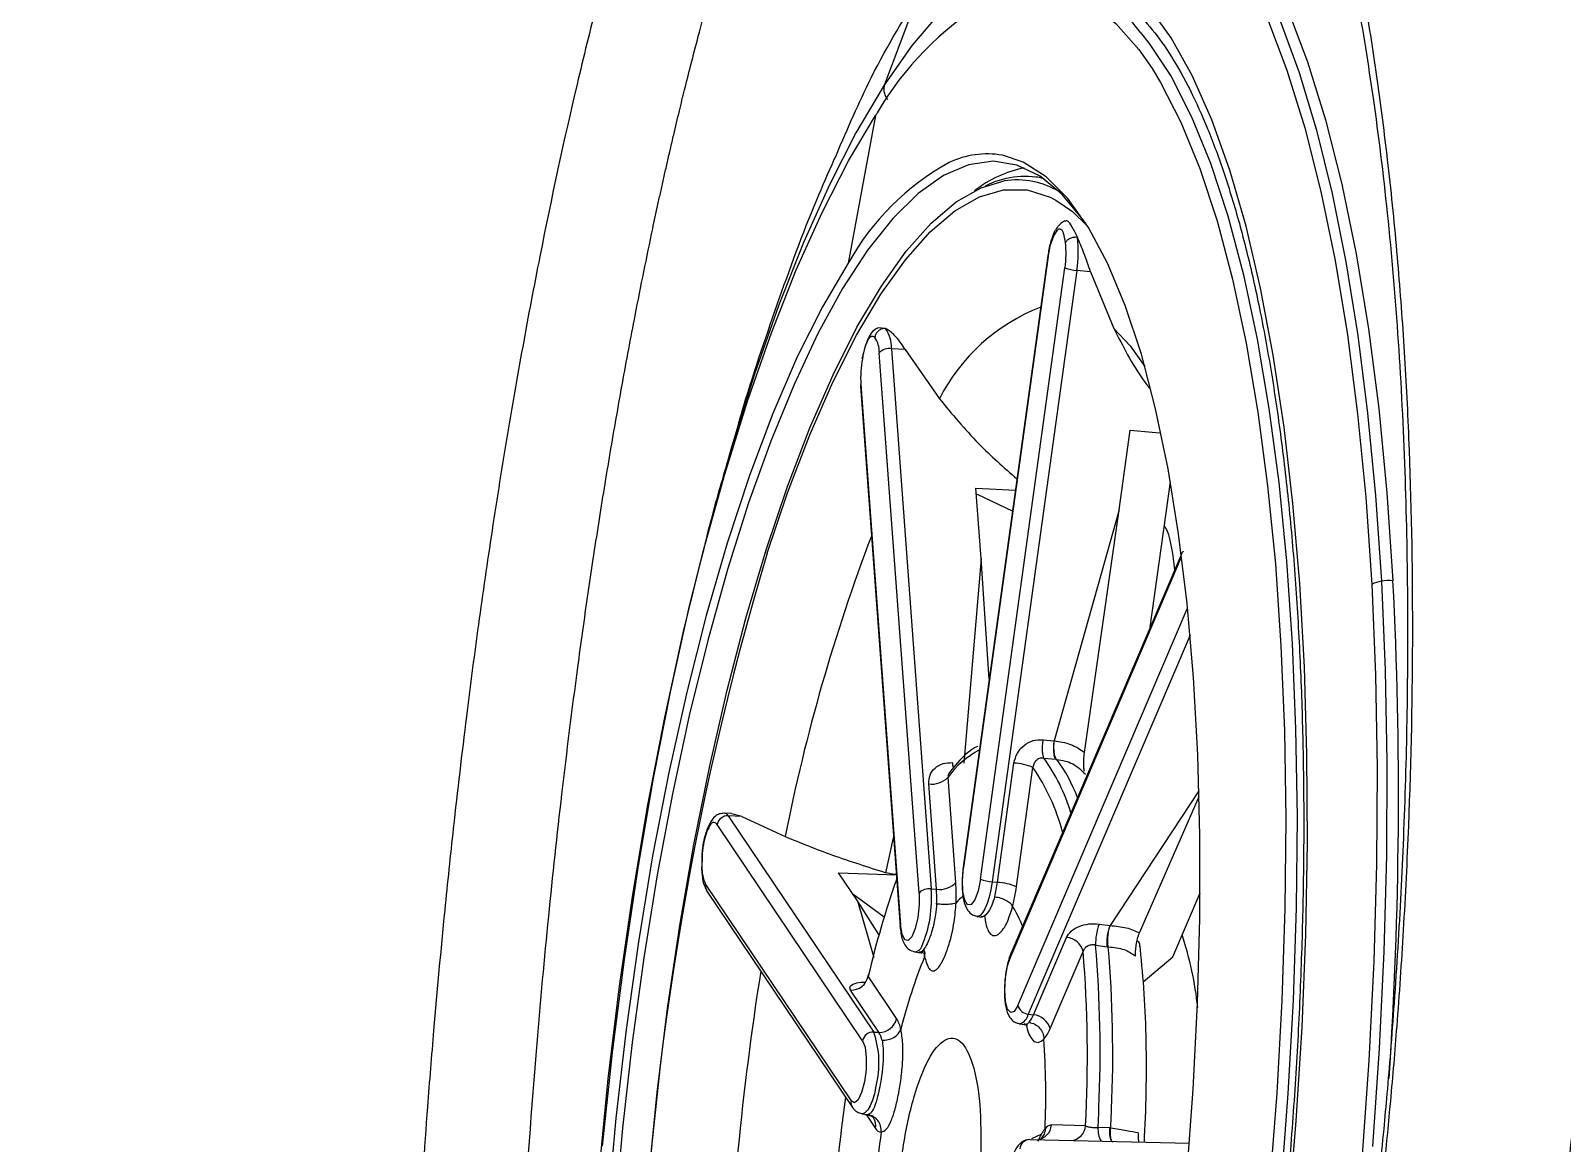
# Model space of a CAD drawing. Extents: x 526 to 610, y 679 to 808.
# Drawn here: x 599.67 to 602.635, y 719.559 to 721.711 of the extents above; entities that cross this region are included whole.
import ezdxf

# ---------------------------------------------------------------- set-up
doc = ezdxf.new("R2010")
doc.units = 0
doc.header["$MEASUREMENT"] = 0
doc.layers.add('1', color=4, linetype='Continuous')

# ---------------------------------------------------------------- blocks, each defined once
blk = doc.blocks.new('JETSETTER LX')
at = {"layer": '1', "color": 3, "linetype": 'Continuous', "lineweight": 25}
for p, q in [((75.1967, 24.7306), (75.2621, 24.9037)), ((75.1787, 24.6698), (75.1257, 24.3843)), ((75.5011, 24.5501), (75.4833, 24.5517)), ((75.5124, 24.3988), (75.3485, 23.2162)), ((75.5131, 24.3979), (75.3492, 23.2153)), ((75.3817, 23.193), (75.5455, 24.3756)), ((75.5685, 24.3704), (75.4046, 23.1878)), ((75.5952, 24.3677), (75.5685, 24.3704)), ((75.5952, 24.3677), (75.6403, 24.2583)), ((75.1981, 24.2583), (75.1842, 24.2595)), ((75.263, 23.166), (75.1861, 24.211)), ((75.2096, 24.219), (75.2865, 23.174)), ((75.2363, 24.2173), (75.2096, 24.219)), ((75.2363, 24.2173), (75.3026, 24.1221)), ((75.1496, 24.1465), (75.2264, 23.1015)), ((75.1504, 24.1497), (75.2272, 23.1047)), ((75.6503, 23.907), (75.6717, 24.0612)), ((75.6717, 24.0612), (75.7286, 24.0562)), ((75.7107, 23.6806), (75.7496, 23.9613)), ((75.3729, 23.9494), (75.4495, 23.9453)), ((75.383, 23.813), (75.3729, 23.9494)), ((75.3776, 23.9361), (75.3738, 23.9378)), ((75.4439, 23.9047), (75.3776, 23.9361)), ((75.6503, 23.907), (75.5248, 23.4604)), ((75.5833, 23.438), (75.6503, 23.907)), ((75.383, 23.813), (75.3495, 23.4169)), ((75.3989, 23.5796), (75.383, 23.813)), ((75.7683, 23.811), (75.4404, 23.0441)), ((75.769, 23.8169), (75.4411, 23.0501)), ((75.4544, 22.9486), (75.7823, 23.7155)), ((75.7828, 23.7166), (75.7823, 23.7155)), ((75.7877, 23.6645), (75.4745, 22.9319)), ((75.5034, 23.4625), (75.5248, 23.4604)), ((75.3768, 23.4501), (75.3759, 23.4496)), ((75.5047, 23.4272), (75.5276, 23.4247)), ((75.5294, 23.4245), (75.5276, 23.4247)), ((75.4148, 23.1867), (75.4468, 23.4174)), ((75.4516, 23.1784), (75.4835, 23.4091)), ((75.2967, 23.1733), (75.2817, 23.3772)), ((75.3343, 23.1861), (75.3193, 23.39)), ((75.8044, 23.3635), (75.6329, 23.1031)), ((75.6897, 23.0889), (75.8052, 23.3527)), ((74.9001, 23.32), (74.8863, 23.3206)), ((74.8936, 23.3155), (75.1753, 22.897)), ((74.9202, 23.3143), (74.8936, 23.3155)), ((74.9202, 23.3143), (74.9, 23.3189)), ((74.9202, 23.3143), (75.004, 23.2753)), ((75.1539, 22.8803), (74.8723, 23.2988)), ((75.1989, 23.2053), (75.2138, 23.273)), ((74.8426, 23.2265), (74.8425, 23.2137)), ((75.1071, 23.2052), (75.2191, 23.2009)), ((75.1438, 23.1506), (75.1071, 23.2052)), ((75.4046, 23.1878), (75.4148, 23.1867)), ((74.85, 23.1826), (75.1316, 22.7641)), ((74.8525, 23.1698), (75.1341, 22.7513)), ((75.1954, 23.1193), (75.1348, 23.164)), ((75.2865, 23.174), (75.2967, 23.1733)), ((75.7541, 23.0429), (75.807, 23.1666)), ((75.1438, 23.1506), (75.1752, 23.0416)), ((75.1855, 23.0855), (75.1438, 23.1506)), ((75.3752, 23.1209), (75.3859, 23.1194)), ((75.3871, 23.1205), (75.3873, 23.1214)), ((75.6117, 23.106), (75.6329, 23.1031)), ((75.4846, 22.9305), (75.5486, 23.0801)), ((75.2549, 23.0522), (75.2656, 23.0506)), ((75.5167, 22.9037), (75.5806, 23.0532)), ((75.6047, 23.0653), (75.6274, 23.0621)), ((75.6293, 23.062), (75.6274, 23.0621)), ((75.6971, 22.9944), (75.7541, 23.0429)), ((75.1855, 22.8966), (75.1305, 22.9782)), ((75.2196, 22.9233), (75.1647, 23.0049)), ((75.4745, 22.9319), (75.4846, 22.9305)), ((75.1753, 22.897), (75.1855, 22.8966)), ((75.4572, 22.9132), (75.4679, 22.9116)), ((75.4668, 22.9118), (75.4727, 22.911)), ((75.1526, 22.739), (75.1626, 22.7375)), ((75.1605, 22.7379), (75.1788, 22.7105)), ((75.5853, 22.7159), (75.5192, 22.7174)), ((75.6322, 22.7116), (75.6096, 22.7126)), ((75.6322, 22.7116), (75.6341, 22.7113)), ((75.4778, 22.6891), (75.7864, 22.6821)), ((75.4814, 22.6914), (75.4997, 22.6993))]:
    blk.add_line(p, q, dxfattribs=at)
at = {"layer": '1', "color": 3, "linetype": 'Continuous', "lineweight": 25, "flags": 128}
for points in [[(75.2621, 24.9036), (75.3185, 24.9839), (75.3753, 25.0508), (75.4321, 25.104), (75.4888, 25.1433), (75.5448, 25.1683), (75.6, 25.179), (75.6541, 25.1753), (75.7066, 25.1572), (75.7574, 25.1249), (75.8061, 25.0784), (75.8525, 25.0181), (75.8963, 24.9442), (75.9372, 24.8573), (75.9751, 24.7578), (76.0097, 24.6462), (76.0409, 24.5232), (76.0684, 24.3895), (76.0921, 24.2458), (76.1119, 24.0929), (76.1276, 23.9316), (76.1392, 23.7629)], [(75.5792, 25.1893), (75.5805, 25.1896), (75.6344, 25.195), (75.6871, 25.1866), (75.7382, 25.1644), (75.7876, 25.1285), (75.8349, 25.0791), (75.8799, 25.0166), (75.9224, 24.9411), (75.9621, 24.8532), (75.9988, 24.7532), (76.0323, 24.6418), (76.0625, 24.5194), (76.0891, 24.3869), (76.1121, 24.2448), (76.1313, 24.094), (76.1467, 23.9352), (76.158, 23.7692)], [(75.7479, 25.1751), (75.7951, 25.1444), (75.8442, 25.0975), (75.891, 25.0366), (75.9352, 24.9622), (75.9766, 24.8744), (76.0148, 24.774), (76.0497, 24.6614), (76.0811, 24.5373), (76.1089, 24.4024), (76.1328, 24.2574), (76.1528, 24.1031), (76.1686, 23.9404), (76.1803, 23.7702)], [(75.9779, 22.544), (75.9931, 22.7256), (76.0044, 22.9065), (76.0117, 23.0857), (76.0148, 23.2622), (76.0139, 23.4348), (76.0089, 23.6026), (75.9998, 23.7646), (75.9867, 23.9198), (75.9696, 24.0674), (75.9487, 24.2064), (75.9242, 24.3361), (75.896, 24.4557), (75.8644, 24.5645), (75.8296, 24.6619), (75.7918, 24.7473), (75.7512, 24.8202), (75.7081, 24.8801)], [(75.3034, 24.8688), (75.2498, 24.8061), (75.1967, 24.7306)], [(75.3914, 24.8895), (75.3946, 24.8912), (75.447, 24.9108), (75.4984, 24.9164), (75.5486, 24.9077), (75.5972, 24.885), (75.6439, 24.8483), (75.6884, 24.7978), (75.7141, 24.7609)], [(75.6909, 24.8314), (75.7085, 24.8095), (75.7509, 24.7452), (75.7906, 24.6678), (75.8273, 24.5778), (75.8608, 24.4757), (75.891, 24.3621), (75.9175, 24.2377), (75.9404, 24.1034), (75.9594, 23.9599), (75.9744, 23.8081), (75.9853, 23.6489), (75.992, 23.4834), (75.9946, 23.3125), (75.993, 23.1372), (75.9871, 22.9588), (75.9771, 22.7782), (75.963, 22.5966)], [(75.7141, 24.7609), (75.7305, 24.734), (75.77, 24.6571), (75.8065, 24.5676), (75.8398, 24.4661), (75.8698, 24.3532), (75.8962, 24.2296), (75.9189, 24.0961), (75.9378, 23.9534), (75.9527, 23.8025), (75.9635, 23.6443), (75.9702, 23.4798), (75.9728, 23.3099), (75.9711, 23.1357), (75.9653, 22.9584), (75.9554, 22.7788), (75.9414, 22.5983)], [(75.1933, 24.7254), (75.1409, 24.6367), (75.0895, 24.5362), (75.0394, 24.4244), (74.9909, 24.302), (74.9443, 24.1697), (74.8998, 24.0283), (74.8578, 23.8785), (74.8184, 23.7214), (74.782, 23.5577), (74.7486, 23.3885), (74.7186, 23.2148), (74.692, 23.0375), (74.6691, 22.8577), (74.65, 22.6765)], [(74.6436, 22.6262), (74.6616, 22.8067), (74.6835, 22.9859), (74.7091, 23.1629), (74.7383, 23.3365), (74.7709, 23.5056), (74.8067, 23.6692), (74.8455, 23.8264), (74.8871, 23.976), (74.9311, 24.1173), (74.9773, 24.2494), (75.0255, 24.3713), (75.0754, 24.4825), (75.1265, 24.5822), (75.1787, 24.6698)], [(75.5921, 24.4513), (75.5806, 24.4683), (75.54, 24.5173), (75.4972, 24.5526), (75.4525, 24.5741), (75.4063, 24.5815), (75.3588, 24.5748), (75.3104, 24.5541), (75.2615, 24.5194), (75.2124, 24.4711), (75.1634, 24.4096), (75.115, 24.3351), (75.0674, 24.2484), (75.021, 24.1499), (74.9761, 24.0404), (74.9331, 23.9207), (74.8923, 23.7917), (74.8539, 23.6543), (74.8182, 23.5094), (74.7855, 23.3581), (74.7561, 23.2015), (74.7301, 23.0407), (74.7077, 22.8768), (74.689, 22.7111), (74.6743, 22.5448)], [(75.7812, 22.6187), (75.7938, 22.7864), (75.8022, 22.9529), (75.8065, 23.1169), (75.8066, 23.2774), (75.8025, 23.4331), (75.7942, 23.583), (75.7818, 23.7259), (75.7654, 23.8608), (75.7451, 23.9868), (75.721, 24.1029), (75.6933, 24.2084), (75.6623, 24.3023), (75.628, 24.3842), (75.5909, 24.4533), (75.5511, 24.5092), (75.509, 24.5515), (75.4648, 24.5799), (75.4243, 24.5932)], [(74.7191, 22.2896), (74.7274, 22.4524), (74.7398, 22.6163), (74.7561, 22.7802), (74.7762, 22.9428), (74.8, 23.1031), (74.8272, 23.2599), (74.8578, 23.412), (74.8914, 23.5584), (74.9279, 23.6979), (74.9669, 23.8296), (75.0082, 23.9526), (75.0516, 24.0659), (75.0966, 24.1687), (75.1429, 24.2603), (75.1903, 24.3401), (75.2383, 24.4074), (75.2867, 24.4618), (75.3351, 24.5029), (75.3831, 24.5303), (75.428, 24.5436)], [(74.9691, 23.8235), (75.0085, 23.9404), (75.0514, 24.0526), (75.096, 24.1545), (75.1419, 24.2453), (75.1888, 24.3243), (75.2365, 24.391), (75.2844, 24.4449), (75.3323, 24.4856), (75.3799, 24.5128), (75.4268, 24.5263), (75.4726, 24.526), (75.5171, 24.5119), (75.5277, 24.5064)], [(75.5277, 24.5064), (75.5598, 24.4842), (75.5885, 24.4568)], [(75.1258, 24.3843), (75.076, 24.3), (75.0273, 24.2029), (74.9801, 24.0938), (74.9348, 23.9734), (74.8917, 23.8427), (74.8511, 23.7027), (74.8133, 23.5545), (74.7787, 23.3991), (74.7474, 23.2378), (74.7198, 23.0718), (74.696, 22.9023), (74.6762, 22.7307), (74.6605, 22.5582), (74.6492, 22.3862), (74.6422, 22.216), (74.6397, 22.0488), (74.6415, 21.886), (74.6479, 21.7287)], [(75.5131, 24.3979), (75.5124, 24.3986), (75.5124, 24.3988)], [(75.6403, 24.2583), (75.6719, 24.2246), (75.7001, 24.1848)], [(75.1504, 24.1497), (75.1497, 24.1479), (75.1496, 24.1465)], [(75.7683, 23.811), (75.7701, 23.8148), (75.7713, 23.817)], [(76.158, 23.7692), (76.1653, 23.5971), (76.1686, 23.4196), (76.1678, 23.2378), (76.1629, 23.0526), (76.1539, 22.865), (76.141, 22.676)], [(76.1392, 23.7629), (76.1466, 23.5878), (76.1498, 23.4071), (76.1487, 23.2219), (76.1434, 23.0333), (76.1338, 22.8423), (76.1201, 22.6499), (76.1023, 22.4573), (76.0805, 22.2655), (76.0549, 22.0756), (76.0255, 21.8886), (75.9926, 21.7056), (75.9563, 21.5276), (75.9168, 21.3557), (75.8744, 21.1907), (75.8293, 21.0337), (75.7817, 20.8854), (75.7319, 20.7467), (75.6802, 20.6184), (75.6268, 20.5012), (75.5722, 20.3957), (75.5165, 20.3026)], [(75.7832, 23.7123), (75.7831, 23.7126), (75.7823, 23.7155)], [(75.3817, 23.193), (75.3772, 23.1705), (75.3709, 23.1531), (75.3638, 23.1435), (75.357, 23.1432), (75.3514, 23.1521), (75.348, 23.1689), (75.3472, 23.1911), (75.3492, 23.2153)], [(75.3485, 23.2162), (75.3486, 23.2159), (75.3492, 23.2153)], [(75.4046, 23.1878), (75.402, 23.1724), (75.3987, 23.1582), (75.3948, 23.1457), (75.3905, 23.1353), (75.3859, 23.1276), (75.3812, 23.1227), (75.3765, 23.1209), (75.3751, 23.121)], [(75.263, 23.166), (75.2631, 23.1431), (75.2605, 23.1189), (75.2556, 23.0973), (75.2491, 23.0815), (75.2419, 23.0739), (75.2353, 23.0756), (75.2301, 23.0864), (75.2272, 23.1047)], [(75.2264, 23.1015), (75.2265, 23.1029), (75.2272, 23.1047)], [(75.4544, 22.9486), (75.4474, 22.9371), (75.4404, 22.9346), (75.4345, 22.9416), (75.4305, 22.9568), (75.4291, 22.9781), (75.4305, 23.0022), (75.4345, 23.0253), (75.4404, 23.0441)], [(75.1539, 22.8803), (75.1586, 22.8677), (75.1609, 22.8481), (75.1605, 22.8245), (75.1573, 22.8007), (75.1519, 22.7801), (75.1452, 22.7659), (75.138, 22.7603), (75.1316, 22.7641)], [(75.1797, 22.7922), (75.1765, 22.7778), (75.1727, 22.7651), (75.1684, 22.7545), (75.1638, 22.7464), (75.159, 22.7412), (75.1544, 22.739), (75.1526, 22.739)], [(75.1626, 22.7375), (75.1627, 22.7375), (75.1638, 22.7375)]]:
    blk.add_lwpolyline(points, dxfattribs=at)
at = {"layer": '1', "color": 3, "linetype": 'Continuous', "lineweight": 25}
for centre, radius, start, end in [((75.5086, 24.7012), 0.224, 35.5502, 127.9172), ((75.7127, 24.3668), 0.6136, 121.5741, 149.8436), ((76.2962, 24.0197), 1.3094, 147.1138, 147.3844), ((76.2244, 23.9936), 1.2452, 146.8258, 147.1134), ((75.5671, 24.137), 0.5059, 119.101, 150.7408), ((75.3952, 24.4222), 0.1735, 80.3432, 115.2879), ((75.5124, 24.3434), 0.23, 101.4535, 128.1195), ((75.4682, 24.3833), 0.1689, 78.0005, 117.1689), ((75.4522, 24.3853), 0.1601, 58.9694, 98.6957), ((75.6438, 24.3838), 0.1315, 155.0028, 173.8388), ((75.3178, 24.4073), 0.2534, 351.6203, 6.1673), ((75.355, 24.4037), 0.1926, 351.6203, 6.1673), ((75.5724, 24.441), 0.0707, 247.6412, 266.8027), ((75.6315, 23.9551), 0.3689, 111.1235, 153.0748), ((75.1452, 24.2214), 0.0644, 357.872, 34.9039), ((75.1372, 24.2129), 0.049, 357.872, 34.9039), ((75.3574, 24.1627), 0.2074, 169.7422, 183.5765), ((75.2055, 24.1925), 0.0268, 81.2901, 136.3351), ((78.5323, 22.5763), 3.5969, 159.1528, 168.795), ((80.6414, 22.1226), 5.9219, 163.30831, 178.35221), ((75.7791, 23.8127), 0.0109, 157.132, 189.1909), ((76.1672, 23.7107), 0.0593, 98.922, 118.1935), ((76.1726, 23.6857), 0.0848, 84.77, 99.9104), ((67.9973, 23.3527), 8.1937, 356.18394, 2.92034), ((75.4608, 23.2887), 0.1741, 117.7142, 144.4243), ((75.2083, 23.2149), 0.3646, 16.9495, 35.6079), ((75.2859, 23.2431), 0.3037, 20.814, 36.6905), ((75.4405, 23.3044), 0.1131, 67.6412, 86.8027), ((75.1418, 23.177), 0.4131, 14.9465, 34.1843), ((75.2882, 23.4196), 0.0429, 261.2901, 316.3351), ((74.8929, 23.2944), 0.0211, 87.9435, 168.0276), ((74.8853, 23.3112), 0.00939, 26.877, 84.3057), ((74.8657, 23.2944), 0.00793, 33.9834, 169.9148), ((74.917, 23.2144), 0.0742, 177.5625, 205.3901), ((76.8695, 22.6088), 1.7502, 160.4948, 166.9219), ((75.3032, 23.2158), 0.0429, 261.2901, 316.3351), ((74.9993, 23.1629), 0.3357, 357.3081, 3.9613), ((75.4086, 23.2584), 0.0707, 247.6412, 266.8027), ((75.1683, 23.2202), 0.2488, 345.7268, 352.2761), ((75.4085, 23.0737), 0.1131, 67.6412, 86.8027), ((74.8667, 23.1792), 0.017, 168.5162, 213.5038), ((75.2824, 23.1475), 0.0268, 81.2901, 136.3351), ((75.0613, 23.1539), 0.226, 336.2198, 5.0979), ((75.0543, 23.1565), 0.243, 357.3085, 3.9614), ((75.4349, 23.0572), 0.1346, 129.6051, 138.0974), ((75.111, 23.2246), 0.3437, 345.7265, 352.2761), ((75.2513, 23.0188), 0.2277, 21.3928, 32.1221), ((75.7106, 23.068), 0.1059, 159.0294, 181.4955), ((75.5454, 23.0437), 0.0365, 15.1591, 85.0308), ((75.1241, 22.8721), 0.6823, 6.0996, 18.2037), ((76.2286, 22.6527), 1.0315, 157.8001, 166.0051), ((75.2534, 23.0677), 0.0156, 275.599, 341.6641), ((75.4047, 23.0757), 0.1352, 190.5926, 194.2504), ((75.4511, 23.0458), 0.0109, 157.132, 189.1909), ((73.1246, 22.8509), 2.4643, 356.8595, 4.7102), ((73.1472, 22.8566), 2.4663, 357.53, 4.8528), ((73.1697, 22.8543), 2.4683, 357.5319, 4.8272), ((80.9076, 22.082), 6.0237, 171.08925, 177.74652), ((75.1317, 23.0119), 0.0337, 267.9435, 348.0276), ((75.4764, 22.9546), 0.0228, 195.1591, 265.0308), ((75.1867, 22.9302), 0.0337, 267.9435, 348.0276), ((75.1632, 22.8894), 0.0658, 11.1715, 30.9969), ((75.4521, 22.9352), 0.0226, 282.8853, 351.3711), ((75.436, 22.9495), 0.0522, 320.0233, 338.6721), ((75.4814, 22.8941), 0.0365, 15.1591, 85.0308), ((75.1745, 22.876), 0.0211, 87.9435, 168.0276), ((75.0056, 22.8373), 0.1799, 345.4677, 19.3904), ((75.1446, 22.872), 0.0476, 11.175, 30.9979), ((75.4495, 22.9299), 0.0721, 320.0236, 338.6721), ((73.832, 22.7739), 1.6763, 357.8195, 3.7502), ((78.0854, 22.3487), 2.9945, 171.8906, 177.8304), ((75.1483, 22.7607), 0.017, 168.5162, 213.4989), ((72.644, 22.8663), 2.9696, 357.0319, 357.7617), ((72.6693, 22.864), 2.9687, 357.0529, 357.7617), ((75.1522, 22.716), 0.0272, 348.5156, 33.5654), ((75.1905, 22.7166), 0.0132, 207.4048, 266.2762), ((75.4884, 22.7196), 0.0309, 275.8864, 355.9533), ((75.5209, 22.7009), 0.0165, 95.6696, 146.1539), ((75.5545, 22.718), 0.0309, 274.9606, 355.9661), ((75.6555, 22.7085), 0.0461, 174.9743, 209.2543), ((77.2018, 22.4321), 2.0303, 172.3187, 177.5365), ((75.4774, 22.6699), 0.0192, 88.8358, 176.0484)]:
    blk.add_arc(centre, radius, start, end, dxfattribs=at)
for points, knots in [([(76.3436, 31.9002), (76.3492, 31.8663), (76.3604, 31.7985), (76.3767, 31.6969), (76.3927, 31.5955), (76.4083, 31.4943), (76.4236, 31.3933), (76.4385, 31.2926), (76.453, 31.192), (76.4671, 31.0916), (76.481, 30.9915), (76.4944, 30.8915), (76.5075, 30.7918), (76.5203, 30.6923), (76.5327, 30.593), (76.5447, 30.494), (76.5565, 30.3951), (76.5678, 30.2965), (76.5789, 30.1981), (76.5896, 30.1), (76.5999, 30.002), (76.61, 29.9043), (76.6197, 29.8069), (76.6291, 29.7096), (76.6381, 29.6126), (76.6469, 29.5159), (76.6553, 29.4193), (76.6634, 29.3231), (76.6712, 29.227), (76.6787, 29.1312), (76.6858, 29.0357), (76.6927, 28.9403), (76.6993, 28.8453), (76.7055, 28.7505), (76.7115, 28.6559), (76.7171, 28.5616), (76.7225, 28.4675), (76.7276, 28.3737), (76.7324, 28.2801), (76.7369, 28.1868), (76.7411, 28.0938), (76.745, 28.001), (76.7487, 27.9084), (76.7521, 27.8162), (76.7552, 27.7241), (76.758, 27.6324), (76.7606, 27.5409), (76.7628, 27.4496), (76.7649, 27.3587), (76.7666, 27.268), (76.7681, 27.1775), (76.7694, 27.0873), (76.7704, 26.9974), (76.7711, 26.9078), (76.7719, 26.7623), (76.7719, 26.5614), (76.7699, 26.3055), (76.7659, 26.0511), (76.7599, 25.7982), (76.752, 25.5469), (76.7422, 25.2971), (76.7306, 25.0489), (76.7172, 24.8021), (76.702, 24.5569), (76.6851, 24.3133), (76.6665, 24.0711), (76.6462, 23.8305), (76.6242, 23.5913), (76.6007, 23.3537), (76.5756, 23.1176), (76.549, 22.883), (76.5209, 22.6499), (76.4913, 22.4183), (76.4602, 22.1882), (76.4278, 21.9595), (76.4049, 21.8077), (76.3935, 21.732)], [0, 0, 0, 0, 0.010103, 0.020181, 0.030234, 0.040262, 0.050265, 0.060242, 0.070194, 0.08012, 0.090021, 0.099897, 0.109747, 0.119571, 0.12937, 0.139143, 0.148891, 0.158613, 0.168309, 0.177979, 0.187623, 0.197242, 0.206835, 0.216402, 0.225942, 0.235457, 0.244946, 0.254409, 0.263846, 0.273257, 0.282641, 0.292, 0.301332, 0.310639, 0.319919, 0.329172, 0.3384, 0.347601, 0.356776, 0.365925, 0.375047, 0.384144, 0.393213, 0.402257, 0.411274, 0.420265, 0.429229, 0.438167, 0.447078, 0.455963, 0.464822, 0.473654, 0.48246, 0.491239, 0.499993, 0.525205, 0.550268, 0.575184, 0.599953, 0.624577, 0.649058, 0.673397, 0.697595, 0.721655, 0.745576, 0.769361, 0.793011, 0.816527, 0.839911, 0.863164, 0.886287, 0.909282, 0.932149, 0.95489, 0.977507, 1, 1, 1, 1]), ([(76.0334, 21.7423), (76.0357, 21.7541), (76.0401, 21.7776), (76.0466, 21.8128), (76.053, 21.848), (76.0593, 21.8831), (76.0654, 21.9181), (76.0713, 21.953), (76.0771, 21.9878), (76.0828, 22.0225), (76.0883, 22.0571), (76.0937, 22.0916), (76.1062, 22.1732), (76.1264, 22.3148), (76.1528, 22.5275), (76.1735, 22.7299), (76.1897, 22.9224), (76.2018, 23.1002), (76.2209, 23.4868), (76.2212, 23.868), (76.2027, 24.224), (76.1894, 24.4005), (76.1725, 24.5686), (76.1525, 24.7261), (76.1291, 24.8801), (76.1022, 25.0302), (76.0711, 25.1772), (76.0249, 25.3648), (75.9624, 25.5682), (75.8917, 25.7429), (75.8345, 25.8583), (75.7923, 25.931), (75.7444, 26.0024), (75.6892, 26.0711), (75.6211, 26.1349), (75.5512, 26.1796), (75.4864, 26.2024), (75.4274, 26.2087), (75.3557, 26.2016), (75.2658, 26.1652), (75.1782, 26.0933), (75.1083, 26.0138), (75.0367, 25.917), (74.9513, 25.7713), (74.8706, 25.5956), (74.8108, 25.4432), (74.7506, 25.2736), (74.6933, 25.0878), (74.6394, 24.8878), (74.5878, 24.6787), (74.5397, 24.4563), (74.4955, 24.2235), (74.464, 24.0425), (74.4349, 23.8593), (74.4091, 23.6803), (74.3846, 23.4922), (74.3634, 23.3114), (74.3421, 23.1087), (74.3255, 22.9289), (74.3087, 22.7201), (74.2978, 22.5596), (74.2898, 22.4209), (74.2855, 22.3377), (74.2817, 22.2588), (74.2785, 22.184), (74.2767, 22.1357), (74.2758, 22.1123)], [0, 0, 0, 0, 0.002902, 0.00579, 0.008665, 0.011526, 0.014374, 0.017208, 0.020029, 0.022836, 0.02563, 0.028411, 0.031179, 0.045332, 0.062469, 0.082126, 0.09369, 0.108576, 0.124849, 0.187304, 0.202872, 0.218461, 0.234991, 0.249749, 0.263882, 0.281029, 0.296609, 0.312181, 0.34626, 0.374727, 0.390656, 0.405887, 0.416943, 0.437156, 0.458033, 0.479296, 0.49963, 0.515124, 0.530904, 0.562207, 0.593381, 0.607973, 0.624661, 0.658144, 0.687146, 0.702769, 0.718426, 0.749732, 0.765344, 0.780918, 0.812177, 0.827834, 0.843489, 0.859516, 0.87467, 0.888347, 0.90593, 0.918673, 0.937238, 0.948976, 0.968494, 0.975444, 0.982069, 0.988371, 0.994348, 1, 1, 1, 1]), ([(74.4799, 22.1337), (74.4849, 22.2545), (74.4952, 22.5007), (74.5191, 22.8317), (74.5454, 23.1188), (74.5717, 23.3619), (74.5976, 23.569), (74.6219, 23.7428), (74.6429, 23.8813), (74.6651, 24.0178), (74.6887, 24.1521), (74.7159, 24.2973), (74.7375, 24.4038), (74.7525, 24.4743), (74.7577, 24.4982), (74.763, 24.5223), (74.7684, 24.5468), (74.774, 24.5716), (74.7784, 24.5909), (74.7832, 24.6115), (74.7896, 24.6392), (74.7988, 24.6776), (74.8098, 24.7226), (74.822, 24.7708), (74.8364, 24.826), (74.8562, 24.8992), (74.8792, 24.98), (74.9033, 25.0593), (74.9249, 25.1269), (74.947, 25.1931), (74.9707, 25.2601), (74.9944, 25.3234), (75.0242, 25.3988), (75.0614, 25.4852), (75.1072, 25.58), (75.1536, 25.6646), (75.2065, 25.7492), (75.2653, 25.8276), (75.3309, 25.896), (75.3976, 25.9463), (75.4654, 25.9782), (75.5328, 25.9914), (75.5981, 25.9847), (75.6463, 25.9707), (75.6721, 25.9536), (75.6774, 25.9501)], [0, 0, 0, 0, 0.058693, 0.119579, 0.159273, 0.197975, 0.238665, 0.262317, 0.286046, 0.309853, 0.333741, 0.357709, 0.389035, 0.39352, 0.398095, 0.402758, 0.40751, 0.41235, 0.41728, 0.418936, 0.424506, 0.433784, 0.44203, 0.451928, 0.463479, 0.476685, 0.498687, 0.516726, 0.530794, 0.546284, 0.564745, 0.58129, 0.595915, 0.626155, 0.656078, 0.685683, 0.714966, 0.75554, 0.79418, 0.833913, 0.874477, 0.914208, 0.953097, 0.990402, 1, 1, 1, 1]), ([(75.6856, 25.9463), (75.697, 25.9382), (75.7179, 25.9234), (75.7475, 25.8918), (75.772, 25.8609), (75.7927, 25.8315), (75.8108, 25.8037), (75.8301, 25.7716), (75.8513, 25.7337), (75.8759, 25.6855), (75.9023, 25.6285), (75.9285, 25.566), (75.9532, 25.5016), (75.9813, 25.4214), (76.0122, 25.3233), (76.0463, 25.1987), (76.0795, 25.0583), (76.1125, 24.8929), (76.1437, 24.6999), (76.171, 24.4784), (76.1916, 24.2368), (76.2042, 23.9873), (76.2094, 23.742), (76.2081, 23.5051), (76.2015, 23.279), (76.1922, 23.096), (76.183, 22.9575), (76.1759, 22.8635), (76.1691, 22.7821), (76.162, 22.7046), (76.1533, 22.6159), (76.1399, 22.4914), (76.1202, 22.3286), (76.0937, 22.1394), (76.063, 21.9453), (76.0397, 21.8184), (76.028, 21.7552)], [0, 0, 0, 0, 0.037797, 0.069485, 0.095027, 0.114366, 0.132088, 0.147584, 0.165803, 0.186759, 0.210168, 0.233206, 0.255161, 0.276023, 0.310381, 0.342887, 0.378713, 0.418221, 0.461394, 0.508255, 0.558054, 0.606062, 0.651504, 0.694355, 0.73459, 0.772079, 0.790711, 0.807085, 0.8212, 0.833102, 0.847454, 0.867333, 0.897854, 0.932219, 0.966266, 1, 1, 1, 1]), ([(75.5747, 24.9269), (75.5823, 24.9261), (75.6024, 24.9239), (75.6357, 24.9082), (75.675, 24.88), (75.7143, 24.8383), (75.7519, 24.7855), (75.7879, 24.7214), (75.822, 24.6459), (75.854, 24.5595), (75.8835, 24.4624), (75.9103, 24.3553), (75.9341, 24.2386), (75.9549, 24.113), (75.9725, 23.9793), (75.9866, 23.8381), (75.9972, 23.6903), (76.0043, 23.5367), (76.0078, 23.3781), (76.0077, 23.2153), (76.0039, 23.0493), (75.9966, 22.8809), (75.9856, 22.7111), (75.9711, 22.5406), (75.9531, 22.3706), (75.9318, 22.2018), (75.9073, 22.0352), (75.8797, 21.8717), (75.8491, 21.7121), (75.8157, 21.5573), (75.7797, 21.4081), (75.7413, 21.2654), (75.7008, 21.1299), (75.6583, 21.0024), (75.6141, 20.8835), (75.5686, 20.7739), (75.5219, 20.6745), (75.4767, 20.5889), (75.4469, 20.5411), (75.4332, 20.519)], [0, 0, 0, 0, 0.016451, 0.043668, 0.072548, 0.100142, 0.127204, 0.154154, 0.181123, 0.208175, 0.235321, 0.262551, 0.289851, 0.317207, 0.344606, 0.37204, 0.399501, 0.426982, 0.45448, 0.48199, 0.509509, 0.537036, 0.564567, 0.592102, 0.619637, 0.647172, 0.674705, 0.702232, 0.729754, 0.757267, 0.784768, 0.812255, 0.839723, 0.867167, 0.894581, 0.921956, 0.949283, 0.976548, 1, 1, 1, 1]), ([(75.0989, 24.5844), (75.1208, 24.6356), (75.1735, 24.7585), (75.2294, 24.8502), (75.2621, 24.9036)], [0, 0, 0, 0, 0.416561, 1, 1, 1, 1]), ([(75.2023, 24.7007), (75.201, 24.7025), (75.1981, 24.7068), (75.1958, 24.7144), (75.1949, 24.7228), (75.1961, 24.728), (75.1967, 24.7306)], [0, 0, 0, 0, 0.194059, 0.462706, 0.731353, 1, 1, 1, 1]), ([(75.0983, 24.5847), (75.0868, 24.5586), (75.0466, 24.4671), (74.9873, 24.3042), (74.9346, 24.1496), (74.9095, 24.0605), (74.9045, 24.043)], [0, 0, 0, 0, 0.150593, 0.528667, 0.907979, 1, 1, 1, 1]), ([(75.5454, 24.4664), (75.5423, 24.4646), (75.5377, 24.4619), (75.5314, 24.455), (75.5285, 24.4506), (75.5271, 24.4485)], [0, 0, 0, 0, 0.5151246, 0.7614313, 1, 1, 1, 1]), ([(75.5697, 24.4345), (75.5663, 24.4416), (75.5593, 24.456), (75.5504, 24.4675), (75.5469, 24.4659), (75.5454, 24.4652)], [0, 0, 0, 0, 0.356254, 0.724004, 1, 1, 1, 1]), ([(75.5261, 24.4469), (75.5244, 24.4433), (75.5196, 24.4333), (75.5151, 24.4163), (75.513, 24.403), (75.5124, 24.3988)], [0, 0, 0, 0, 0.282378, 0.777204, 1, 1, 1, 1]), ([(75.5465, 24.4244), (75.5454, 24.4307), (75.544, 24.4399), (75.5406, 24.4471), (75.5378, 24.45), (75.5348, 24.4507), (75.5303, 24.4487), (75.527, 24.4432), (75.5246, 24.4394)], [0, 0, 0, 0, 0.271453, 0.389532, 0.509236, 0.625997, 0.741669, 1, 1, 1, 1]), ([(75.5246, 24.4394), (75.5246, 24.4415), (75.5246, 24.4449), (75.5266, 24.4474), (75.5274, 24.4483)], [0, 0, 0, 0, 0.631849, 1, 1, 1, 1]), ([(75.5952, 24.3677), (75.5909, 24.38), (75.5828, 24.4035), (75.5739, 24.4245), (75.5697, 24.4345)], [0, 0, 0, 0, 0.522724, 1, 1, 1, 1]), ([(75.1842, 24.2596), (75.1802, 24.2576), (75.1723, 24.2536), (75.1642, 24.2393), (75.158, 24.2219), (75.1549, 24.2087), (75.1533, 24.2023)], [0, 0, 0, 0, 0.269444, 0.526957, 0.77191, 1, 1, 1, 1]), ([(75.2363, 24.2173), (75.2297, 24.2272), (75.217, 24.2462), (75.2042, 24.2544), (75.1981, 24.2583)], [0, 0, 0, 0, 0.522724, 1, 1, 1, 1]), ([(75.6403, 24.2583), (75.6576, 24.2239), (75.6783, 24.1826), (75.7062, 24.1462), (75.7109, 24.1401)], [0, 0, 0, 0, 0.832475, 1, 1, 1, 1]), ([(75.1774, 24.2409), (75.1751, 24.2421), (75.1718, 24.244), (75.1672, 24.2404), (75.1639, 24.2357), (75.1609, 24.2293), (75.157, 24.218), (75.1548, 24.2071), (75.1533, 24.1996)], [0, 0, 0, 0, 0.271453, 0.389532, 0.509236, 0.625997, 0.741669, 1, 1, 1, 1]), ([(75.1533, 24.1996), (75.1528, 24.2004), (75.1522, 24.2014), (75.1533, 24.2021), (75.1536, 24.2022)], [0, 0, 0, 0, 0.760582, 1, 1, 1, 1]), ([(75.3026, 24.1221), (75.3269, 24.0926), (75.3723, 24.0375), (75.4271, 23.9894), (75.4525, 23.9671)], [0, 0, 0, 0, 0.535775, 1, 1, 1, 1]), ([(74.895, 24.0098), (74.8831, 23.9697), (74.8639, 23.9051), (74.8477, 23.8379), (74.8415, 23.8124)], [0, 0, 0, 0, 0.619594, 1, 1, 1, 1]), ([(75.758, 23.7911), (75.7546, 23.8201), (75.7502, 23.8569), (75.74, 23.873), (75.7379, 23.8764)], [0, 0, 0, 0, 0.788876, 1, 1, 1, 1]), ([(75.7745, 23.8273), (75.7744, 23.8272), (75.772, 23.8243), (75.7705, 23.8205), (75.769, 23.8169)], [0, 0, 0, 0, 0.0430481, 1, 1, 1, 1]), ([(75.4468, 23.4174), (75.4485, 23.424), (75.4518, 23.4371), (75.4656, 23.4525), (75.4837, 23.4624), (75.4968, 23.4625), (75.5034, 23.4625)], [0, 0, 0, 0, 0.251953, 0.502672, 0.752044, 1, 1, 1, 1]), ([(75.5276, 23.4247), (75.527, 23.4257), (75.5259, 23.4276), (75.5246, 23.4325), (75.5237, 23.4395), (75.5235, 23.4493), (75.5244, 23.4568), (75.5248, 23.4604)], [0, 0, 0, 0, 0.181756, 0.326049, 0.501529, 0.765817, 1, 1, 1, 1]), ([(75.5294, 23.4245), (75.5284, 23.4261), (75.5264, 23.4291), (75.5245, 23.438), (75.5239, 23.4488), (75.5245, 23.4565), (75.5248, 23.4604)], [0, 0, 0, 0, 0.247437, 0.49487, 0.744595, 1, 1, 1, 1]), ([(75.5248, 23.4604), (75.5356, 23.4588), (75.557, 23.4558), (75.5746, 23.4439), (75.5833, 23.438)], [0, 0, 0, 0, 0.50793, 1, 1, 1, 1]), ([(75.3759, 23.4496), (75.3723, 23.4477), (75.3575, 23.4396), (75.3393, 23.4209), (75.3247, 23.4028), (75.3204, 23.3975)], [0, 0, 0, 0, 0.181321, 0.759638, 1, 1, 1, 1]), ([(75.5047, 23.4272), (75.5022, 23.4272), (75.4985, 23.4273), (75.4939, 23.4254), (75.4907, 23.4233), (75.4879, 23.4205), (75.4857, 23.4171), (75.4841, 23.4133), (75.4837, 23.4105), (75.4835, 23.4091)], [0, 0, 0, 0, 0.235019, 0.355417, 0.478054, 0.603412, 0.731934, 0.864014, 1, 1, 1, 1]), ([(75.5294, 23.4245), (75.5403, 23.4226), (75.5619, 23.4187), (75.5775, 23.4033), (75.5852, 23.3957)], [0, 0, 0, 0, 0.505657, 1, 1, 1, 1]), ([(75.5831, 23.401), (75.5827, 23.4039), (75.5817, 23.4102), (75.5817, 23.4234), (75.5828, 23.4329), (75.5833, 23.438)], [0, 0, 0, 0, 0.288397, 0.619819, 1, 1, 1, 1]), ([(75.2817, 23.3772), (75.282, 23.383), (75.2827, 23.3946), (75.2931, 23.4086), (75.3088, 23.4177), (75.3217, 23.4181), (75.3281, 23.4183)], [0, 0, 0, 0, 0.251953, 0.502672, 0.752044, 1, 1, 1, 1]), ([(75.3216, 23.399), (75.3215, 23.3989), (75.3207, 23.3981), (75.3198, 23.3961), (75.319, 23.3931), (75.3192, 23.391), (75.3193, 23.39)], [0, 0, 0, 0, 0.025081, 0.341022, 0.66571, 1, 1, 1, 1]), ([(75.3296, 23.4087), (75.3295, 23.409), (75.3287, 23.4111), (75.3284, 23.415), (75.3281, 23.4183)], [0, 0, 0, 0, 0.1544695, 1, 1, 1, 1]), ([(74.8604, 23.3043), (74.8598, 23.3036), (74.858, 23.3012), (74.8579, 23.298), (74.8579, 23.2957)], [0, 0, 0, 0, 0.301875, 1, 1, 1, 1]), ([(74.8859, 23.3202), (74.8827, 23.32), (74.876, 23.3197), (74.8667, 23.3136), (74.8626, 23.3079), (74.8601, 23.3045)], [0, 0, 0, 0, 0.276321, 0.571761, 1, 1, 1, 1]), ([(74.8587, 23.3012), (74.8565, 23.2971), (74.8512, 23.2875), (74.8455, 23.2661), (74.8425, 23.2436), (74.8426, 23.2307), (74.8426, 23.2265)], [0, 0, 0, 0, 0.230662, 0.541176, 0.849274, 1, 1, 1, 1]), ([(74.8579, 23.2957), (74.8555, 23.2913), (74.852, 23.285), (74.8482, 23.2722), (74.846, 23.2623), (74.8443, 23.2516), (74.8428, 23.2363), (74.8429, 23.2252), (74.8429, 23.2175)], [0, 0, 0, 0, 0.271453, 0.389532, 0.509236, 0.625997, 0.741669, 1, 1, 1, 1]), ([(75.004, 23.2753), (75.0338, 23.2631), (75.0944, 23.2384), (75.1636, 23.2165), (75.1989, 23.2053)], [0, 0, 0, 0, 0.490505, 1, 1, 1, 1]), ([(74.8429, 23.2175), (74.8423, 23.2165), (74.8415, 23.2153), (74.8425, 23.2141), (74.8428, 23.2138)], [0, 0, 0, 0, 0.751226, 1, 1, 1, 1]), ([(74.8421, 23.2152), (74.8423, 23.2104), (74.843, 23.1964), (74.846, 23.1815), (74.8509, 23.1726), (74.8525, 23.1698)], [0, 0, 0, 0, 0.263594, 0.770601, 1, 1, 1, 1]), ([(75.3485, 23.2162), (75.3479, 23.2111), (75.3462, 23.1969), (75.3459, 23.1732), (75.349, 23.1498), (75.3548, 23.1345), (75.3645, 23.1238), (75.3718, 23.1221), (75.3748, 23.1214)], [0, 0, 0, 0, 0.122717, 0.339082, 0.567219, 0.784793, 0.913221, 1, 1, 1, 1]), ([(75.2191, 23.2015), (75.2169, 23.2017), (75.2098, 23.2023), (75.2033, 23.2041), (75.1989, 23.2053)], [0, 0, 0, 0, 0.315639, 1, 1, 1, 1]), ([(75.4094, 23.1588), (75.4077, 23.1532), (75.4036, 23.1397), (75.3949, 23.1256), (75.3871, 23.1191), (75.3835, 23.1202), (75.3825, 23.1205)], [0, 0, 0, 0, 0.237717, 0.56519, 0.889679, 1, 1, 1, 1]), ([(75.2736, 23.0424), (75.2758, 23.0353), (75.2793, 23.0239), (75.2845, 23.0175), (75.2898, 23.0145), (75.2965, 23.0164), (75.3031, 23.0248), (75.3094, 23.036), (75.3159, 23.0502), (75.3217, 23.0682), (75.3245, 23.079), (75.3252, 23.0818), (75.3277, 23.0922), (75.3322, 23.1143), (75.3337, 23.1349), (75.3347, 23.1472)], [0, 0, 0, 0, 0.1351, 0.217543, 0.260281, 0.381626, 0.501915, 0.509219, 0.622468, 0.742549, 0.743762, 0.752617, 0.776617, 0.866625, 1, 1, 1, 1]), ([(75.297, 23.1451), (75.2965, 23.1382), (75.2952, 23.1218), (75.2896, 23.0966), (75.2823, 23.0749), (75.2774, 23.0657), (75.2753, 23.0618)], [0, 0, 0, 0, 0.210244, 0.499872, 0.786861, 1, 1, 1, 1]), ([(75.3899, 23.1228), (75.3901, 23.121), (75.3904, 23.1182), (75.392, 23.1077), (75.3955, 23.0938), (75.4011, 23.0861), (75.4072, 23.0832), (75.4139, 23.0835), (75.4242, 23.0925), (75.4353, 23.1111), (75.4411, 23.13), (75.4441, 23.1398)], [0, 0, 0, 0, 0.033718, 0.053146, 0.210112, 0.365685, 0.394156, 0.520522, 0.673183, 0.830452, 1, 1, 1, 1]), ([(75.2264, 23.1015), (75.2269, 23.0969), (75.2283, 23.083), (75.2327, 23.0685), (75.2428, 23.0559), (75.2509, 23.0535), (75.2544, 23.0524)], [0, 0, 0, 0, 0.200878, 0.614297, 0.835699, 1, 1, 1, 1]), ([(75.5486, 23.0801), (75.5511, 23.0843), (75.5563, 23.0926), (75.5723, 23.1019), (75.5919, 23.1072), (75.6051, 23.1064), (75.6117, 23.106)], [0, 0, 0, 0, 0.251951, 0.502669, 0.752039, 1, 1, 1, 1]), ([(75.6274, 23.0621), (75.6273, 23.0656), (75.6269, 23.0724), (75.6279, 23.0842), (75.63, 23.0952), (75.632, 23.1006), (75.6329, 23.1031)], [0, 0, 0, 0, 0.250648, 0.500839, 0.765342, 1, 1, 1, 1]), ([(75.6293, 23.062), (75.6289, 23.0654), (75.6282, 23.0722), (75.6287, 23.0837), (75.6304, 23.0948), (75.6321, 23.1003), (75.6329, 23.1031)], [0, 0, 0, 0, 0.247437, 0.494869, 0.744595, 1, 1, 1, 1]), ([(75.6329, 23.1031), (75.6438, 23.1021), (75.6652, 23.1002), (75.6816, 23.0927), (75.6897, 23.0889)], [0, 0, 0, 0, 0.5079331, 1, 1, 1, 1]), ([(75.6823, 23.0438), (75.6822, 23.0453), (75.682, 23.0484), (75.6822, 23.0557), (75.6833, 23.0659), (75.6858, 23.0786), (75.6883, 23.0853), (75.6897, 23.0889)], [0, 0, 0, 0, 0.102188, 0.207483, 0.436042, 0.6987, 1, 1, 1, 1]), ([(75.6906, 23.0628), (75.6906, 23.0636), (75.6907, 23.0677), (75.6887, 23.0714), (75.6856, 23.0731), (75.685, 23.0734)], [0, 0, 0, 0, 0.153627, 0.835003, 1, 1, 1, 1]), ([(75.699, 22.6841), (75.6992, 22.6875), (75.7015, 22.7244), (75.7035, 22.7941), (75.7031, 22.8908), (75.699, 22.983), (75.6932, 23.0395), (75.6904, 23.0674)], [0, 0, 0, 0, 0.024802, 0.269246, 0.514228, 0.760077, 1, 1, 1, 1]), ([(75.2631, 23.051), (75.2659, 23.0505), (75.2697, 23.0498), (75.2707, 23.0522), (75.271, 23.0528)], [0, 0, 0, 0, 0.732208, 1, 1, 1, 1]), ([(75.2753, 23.0618), (75.2733, 23.0586), (75.269, 23.0517), (75.2652, 23.0515), (75.2632, 23.0514)], [0, 0, 0, 0, 0.45339, 1, 1, 1, 1]), ([(75.2736, 23.0424), (75.2743, 23.0456), (75.2754, 23.0504), (75.2732, 23.0545), (75.2724, 23.056)], [0, 0, 0, 0, 0.6539814, 1, 1, 1, 1]), ([(75.4411, 23.0501), (75.4396, 23.0461), (75.4355, 23.0353), (75.4306, 23.0128), (75.4278, 22.9843), (75.4286, 22.9567), (75.4324, 22.9369), (75.4391, 22.9237), (75.4477, 22.9153), (75.4545, 22.9142), (75.457, 22.9138)], [0, 0, 0, 0, 0.091544, 0.249043, 0.413291, 0.573795, 0.74522, 0.858145, 0.947539, 1, 1, 1, 1]), ([(75.6047, 23.0653), (75.6023, 23.0656), (75.5986, 23.066), (75.5936, 23.065), (75.5901, 23.0637), (75.5868, 23.0618), (75.5841, 23.0594), (75.5819, 23.0565), (75.5811, 23.0543), (75.5806, 23.0532)], [0, 0, 0, 0, 0.235018, 0.355415, 0.478052, 0.60341, 0.731933, 0.864013, 1, 1, 1, 1]), ([(75.6293, 23.062), (75.6401, 23.0609), (75.6616, 23.0586), (75.6755, 23.0487), (75.6823, 23.0438)], [0, 0, 0, 0, 0.505657, 1, 1, 1, 1]), ([(75.1305, 22.9782), (75.1297, 22.9805), (75.128, 22.9852), (75.1356, 22.9905), (75.1469, 22.9936), (75.1566, 22.9936), (75.1601, 22.9936)], [0, 0, 0, 0, 0.282677, 0.56397, 0.843752, 1, 1, 1, 1]), ([(75.1647, 23.0067), (75.1645, 23.0065), (75.1639, 23.0061), (75.1638, 23.0055), (75.1644, 23.0051), (75.1647, 23.0049)], [0, 0, 0, 0, 0.251358, 0.620224, 1, 1, 1, 1]), ([(75.1897, 22.7035), (75.1933, 22.7047), (75.2001, 22.7071), (75.2093, 22.7243), (75.2172, 22.7483), (75.2218, 22.7689), (75.2256, 22.7898), (75.2291, 22.8117), (75.2319, 22.8443), (75.2322, 22.8765), (75.2293, 22.8934), (75.2278, 22.9021)], [0, 0, 0, 0, 0.137941, 0.264201, 0.386184, 0.507074, 0.513389, 0.626976, 0.746172, 0.868804, 1, 1, 1, 1]), ([(75.476, 22.9159), (75.4738, 22.9139), (75.4707, 22.9108), (75.4676, 22.9124), (75.4666, 22.9129)], [0, 0, 0, 0, 0.68846, 1, 1, 1, 1]), ([(75.4704, 22.9113), (75.4718, 22.9055), (75.4733, 22.8988), (75.4776, 22.8887), (75.4808, 22.8838), (75.4868, 22.8783), (75.4941, 22.8752), (75.501, 22.8806), (75.5048, 22.8836)], [0, 0, 0, 0, 0.196262, 0.22469, 0.450963, 0.478305, 0.714342, 1, 1, 1, 1]), ([(75.1914, 22.8813), (75.1922, 22.8763), (75.1942, 22.8645), (75.1938, 22.8403), (75.191, 22.814), (75.1882, 22.7981), (75.1869, 22.7913)], [0, 0, 0, 0, 0.210244, 0.499872, 0.786861, 1, 1, 1, 1]), ([(74.2758, 22.1123), (74.2647, 22.1157), (74.241, 22.1231), (74.2031, 22.135), (74.1606, 22.1484), (74.1136, 22.1633), (74.0443, 22.1855), (73.9531, 22.2149), (73.8153, 22.2599), (73.6203, 22.3243), (73.3836, 22.404), (73.112, 22.4976), (72.884, 22.578), (72.6871, 22.6489), (72.5523, 22.698), (72.437, 22.7405), (72.3425, 22.7756), (72.2862, 22.7967), (72.2618, 22.8059)], [0, 0, 0, 0, 0.020142, 0.042712, 0.06771, 0.095137, 0.124992, 0.187491, 0.249988, 0.353134, 0.499966, 0.612249, 0.749956, 0.819053, 0.878608, 0.928618, 0.969083, 1, 1, 1, 1]), ([(75.1869, 22.7913), (75.1856, 22.7849), (75.1826, 22.7699), (75.1768, 22.7513), (75.1702, 22.7395), (75.1657, 22.7381), (75.1638, 22.7375)], [0, 0, 0, 0, 0.213316, 0.499971, 0.789786, 1, 1, 1, 1]), ([(74.2704, 22.0729), (74.2574, 22.0765), (74.2311, 22.0839), (74.1911, 22.0954), (74.1504, 22.1071), (74.1087, 22.1193), (74.0663, 22.1318), (74.0019, 22.151), (73.9014, 22.1814), (73.7416, 22.2308), (73.5517, 22.2911), (73.3359, 22.3615), (73.0955, 22.4421), (72.8834, 22.5154), (72.7144, 22.5751), (72.6163, 22.6101), (72.5197, 22.645), (72.4245, 22.6797), (72.331, 22.7141), (72.2687, 22.7373), (72.238, 22.7487)], [0, 0, 0, 0, 0.023197, 0.046639, 0.070326, 0.094256, 0.11843, 0.142848, 0.203273, 0.285698, 0.401589, 0.499966, 0.610041, 0.749956, 0.794595, 0.838048, 0.880315, 0.921396, 0.961291, 1, 1, 1, 1]), ([(75.1341, 22.7513), (75.1367, 22.748), (75.1412, 22.7422), (75.1491, 22.7402), (75.1525, 22.7393)], [0, 0, 0, 0, 0.575181, 1, 1, 1, 1]), ([(75.1583, 22.7378), (75.1629, 22.7371), (75.1709, 22.7358), (75.1746, 22.7314), (75.1748, 22.731), (75.1749, 22.731)], [0, 0, 0, 0, 0.508146, 0.891317, 1, 1, 1, 1]), ([(75.5853, 22.7159), (75.5857, 22.7156), (75.5866, 22.715), (75.5888, 22.7142), (75.5916, 22.7136), (75.5949, 22.7131), (75.5985, 22.7127), (75.6034, 22.7124), (75.6071, 22.7125), (75.6096, 22.7126)], [0, 0, 0, 0, 0.136422, 0.268799, 0.397484, 0.522879, 0.645431, 0.765636, 1, 1, 1, 1]), ([(75.6388, 22.6841), (75.6378, 22.6844), (75.6362, 22.6849), (75.6345, 22.6881), (75.6333, 22.6921), (75.6325, 22.6975), (75.632, 22.7042), (75.6322, 22.709), (75.6322, 22.7116)], [0, 0, 0, 0, 0.222529, 0.354672, 0.500822, 0.680081, 0.822337, 1, 1, 1, 1]), ([(75.6361, 22.6862), (75.6359, 22.6866), (75.6351, 22.688), (75.634, 22.6924), (75.6333, 22.7003), (75.6338, 22.7077), (75.6341, 22.7113)], [0, 0, 0, 0, 0.1081301, 0.3325064, 0.6662541, 1, 1, 1, 1]), ([(75.687, 22.7021), (75.6802, 22.7033), (75.6665, 22.7059), (75.645, 22.7095), (75.6341, 22.7113)], [0, 0, 0, 0, 0.494325, 1, 1, 1, 1]), ([(75.4775, 22.6892), (75.4736, 22.6887), (75.4663, 22.6878), (75.4576, 22.6812), (75.4495, 22.671), (75.4425, 22.6541), (75.4369, 22.6323), (75.4356, 22.6177), (75.4351, 22.6123)], [0, 0, 0, 0, 0.121981, 0.231458, 0.371999, 0.617927, 0.860004, 1, 1, 1, 1]), ([(75.4997, 22.6993), (75.4985, 22.697), (75.4962, 22.6929), (75.494, 22.6876), (75.493, 22.6852)], [0, 0, 0, 0, 0.538844, 1, 1, 1, 1]), ([(75.5071, 22.7101), (75.5059, 22.7087), (75.5035, 22.7057), (75.501, 22.7014), (75.4997, 22.6993)], [0, 0, 0, 0, 0.497065, 1, 1, 1, 1]), ([(75.5071, 22.7101), (75.5068, 22.7064), (75.5063, 22.6994), (75.502, 22.6942), (75.5, 22.6918)], [0, 0, 0, 0, 0.533448, 1, 1, 1, 1]), ([(75.687, 22.7021), (75.6869, 22.7004), (75.6868, 22.6969), (75.6872, 22.6905), (75.6879, 22.6868), (75.6885, 22.6843)], [0, 0, 0, 0, 0.245751, 0.499983, 1, 1, 1, 1])]:
    blk.add_open_spline(points, degree=3, knots=knots, dxfattribs=at)
for points in [[(75.5697, 24.4345), (75.5672, 24.4345), (75.5623, 24.4345), (75.5552, 24.4323), (75.5493, 24.4288), (75.5474, 24.4258), (75.5465, 24.4244)], [(75.1981, 24.2583), (75.1956, 24.2581), (75.1908, 24.2578), (75.1842, 24.2539), (75.1792, 24.2481), (75.178, 24.2433), (75.1774, 24.2409)], [(75.5047, 23.4272), (75.5041, 23.4287), (75.5028, 23.4318), (75.5019, 23.4406), (75.502, 23.4512), (75.5029, 23.4588), (75.5034, 23.4625)], [(75.4094, 23.1588), (75.4133, 23.1581), (75.4212, 23.1567), (75.432, 23.152), (75.4405, 23.1462), (75.4429, 23.1419), (75.4441, 23.1398)], [(75.297, 23.1451), (75.301, 23.1449), (75.3089, 23.1444), (75.3205, 23.1446), (75.3299, 23.1455), (75.3331, 23.1466), (75.3347, 23.1472)], [(75.1914, 22.8813), (75.1953, 22.8814), (75.2032, 22.8817), (75.2144, 22.8863), (75.2235, 22.8933), (75.2263, 22.8992), (75.2278, 22.9021)], [(75.476, 22.9159), (75.4798, 22.915), (75.4874, 22.913), (75.4968, 22.9052), (75.5034, 22.895), (75.5043, 22.8874), (75.5048, 22.8836)], [(75.2221, 22.5655), (75.2247, 22.6015), (75.2298, 22.6737), (75.2519, 22.7743), (75.2808, 22.8495), (75.3132, 22.8887), (75.3439, 22.8856), (75.3681, 22.8407), (75.3831, 22.7613), (75.3828, 22.6919), (75.3826, 22.6572)], [(75.1897, 22.7035), (75.1896, 22.7075), (75.1894, 22.7155), (75.1837, 22.7263), (75.175, 22.7345), (75.1675, 22.7365), (75.1638, 22.7375)]]:
    blk.add_open_spline(points, degree=3, dxfattribs=at)

msp = doc.modelspace()

# ---------------------------------------------------------------- block references
at = {"layer": '1'}
msp.add_blockref('JETSETTER LX', (526.127, 696.8772), dxfattribs=at)

doc.saveas('drawing.dxf')
